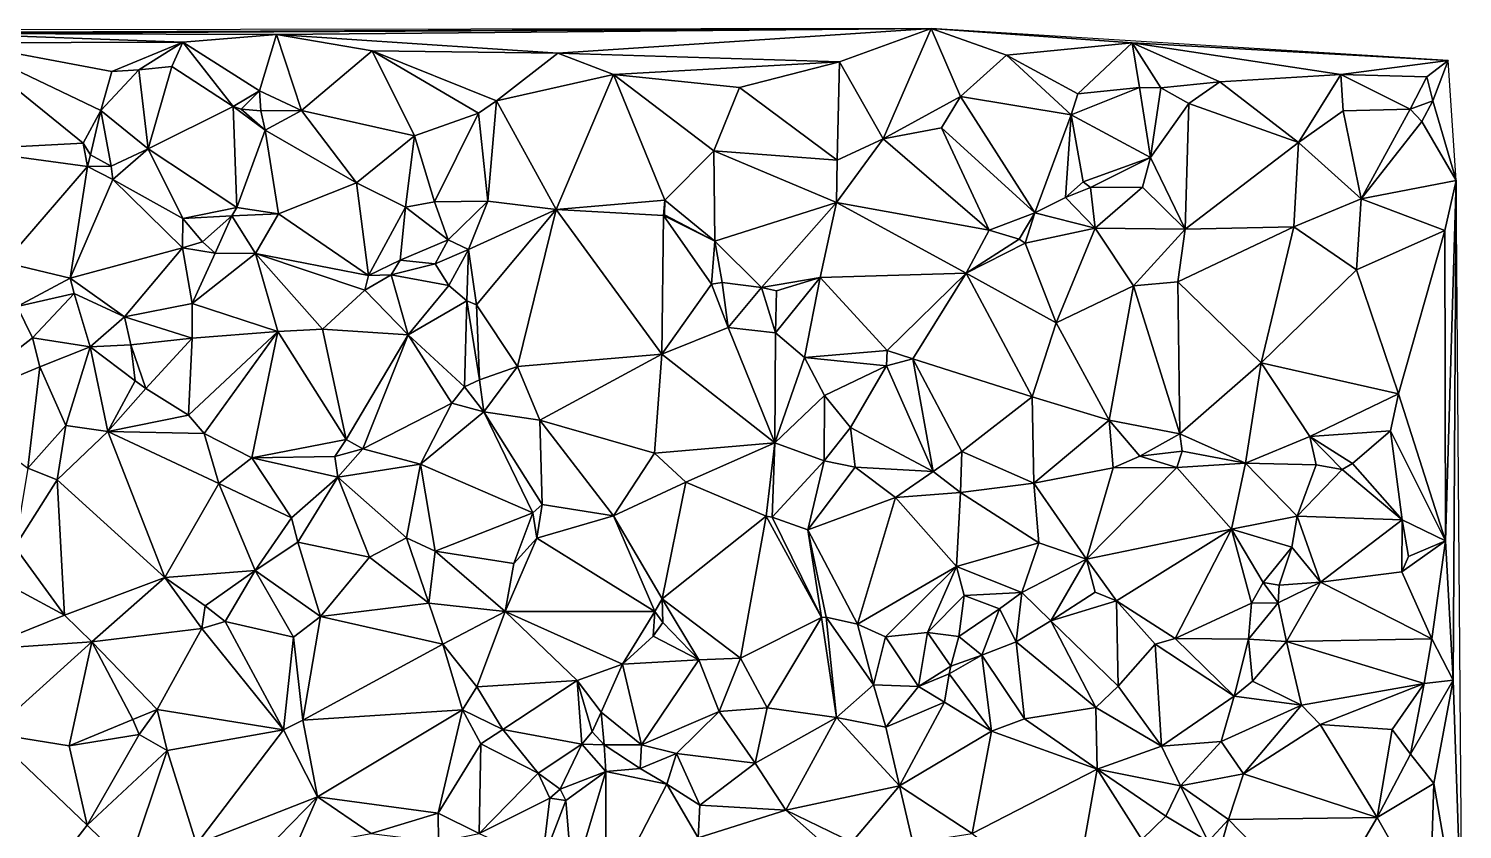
# Model space of a CAD drawing. Header units: metres. Extents: x -15 to 15, y -15 to 15.
# Drawn here: x -0.52 to 14.98, y 6.33 to 15 of the extents above; entities that cross this region are included whole.
import ezdxf

# ---------------------------------------------------------------- set-up
doc = ezdxf.new("R2010")
doc.units = ezdxf.units.M
doc.layers.add('STREET_MESH', color=7, linetype='Continuous')

msp = doc.modelspace()

# ---------------------------------------------------------------- linework, layer by layer
at = {"layer": 'STREET_MESH'}
for points in [[(-13.174, 14.967), (-2.553, 14.95), (9.238, 14.997)], [(-2.553, 14.95), (-1.432, 14.945), (9.238, 14.997)], [(-1.432, 14.945), (2.155, 14.933), (9.238, 14.997)], [(-1.432, 14.945), (1.141, 14.849), (2.155, 14.933)], [(-1.432, 14.945), (-1.275, 14.844), (1.141, 14.849)], [(1.141, 14.849), (1.972, 14.322), (2.155, 14.933)], [(1.972, 14.322), (2.426, 14.112), (2.155, 14.933)], [(2.155, 14.933), (5.198, 14.73), (9.238, 14.997)], [(3.189, 14.756), (5.198, 14.73), (2.155, 14.933)], [(2.426, 14.112), (3.189, 14.756), (2.155, 14.933)], [(5.198, 14.73), (8.245, 14.637), (9.238, 14.997)], [(8.245, 14.637), (8.717, 13.806), (9.238, 14.997)], [(8.717, 13.806), (9.555, 14.261), (9.238, 14.997)], [(11.409, 14.844), (14.827, 14.652), (9.238, 14.997)], [(10.05, 14.71), (11.409, 14.844), (9.238, 14.997)], [(9.555, 14.261), (10.05, 14.71), (9.238, 14.997)], [(-1.275, 14.844), (0.375, 14.533), (1.141, 14.849)], [(0.375, 14.533), (-1.275, 14.844), (0.254, 14.111)], [(-1.275, 14.844), (0.065, 13.756), (0.254, 14.111)], [(0.065, 13.756), (-1.275, 14.844), (-1.24, 13.69)], [(0.375, 14.533), (0.667, 14.552), (1.141, 14.849)], [(0.667, 14.552), (1.024, 14.587), (1.141, 14.849)], [(1.024, 14.587), (1.686, 14.155), (1.141, 14.849)], [(1.686, 14.155), (1.972, 14.322), (1.141, 14.849)], [(3.189, 14.756), (2.426, 14.112), (3.647, 13.835)], [(3.189, 14.756), (4.536, 14.214), (5.198, 14.73)], [(4.342, 14.083), (3.189, 14.756), (3.647, 13.835)], [(4.342, 14.083), (4.536, 14.214), (3.189, 14.756)], [(10.05, 14.71), (10.821, 14.293), (11.409, 14.844)], [(10.821, 14.293), (11.489, 14.36), (11.409, 14.844)], [(11.409, 14.844), (13.669, 14.499), (14.827, 14.652)], [(12.358, 14.422), (13.669, 14.499), (11.409, 14.844)], [(11.719, 14.357), (12.358, 14.422), (11.409, 14.844)], [(11.489, 14.36), (11.719, 14.357), (11.409, 14.844)], [(0.767, 13.695), (1.024, 14.587), (0.667, 14.552)], [(1.686, 14.155), (1.024, 14.587), (0.767, 13.695)], [(4.536, 14.214), (5.801, 14.5), (5.198, 14.73)], [(5.801, 14.5), (8.245, 14.637), (5.198, 14.73)], [(5.801, 14.5), (7.162, 14.359), (8.245, 14.637)], [(8.245, 14.637), (7.162, 14.359), (8.221, 13.573)], [(8.717, 13.806), (8.245, 14.637), (8.221, 13.573)], [(10.752, 14.065), (10.05, 14.71), (9.555, 14.261)], [(10.05, 14.71), (10.752, 14.065), (10.821, 14.293)], [(13.669, 14.499), (14.596, 14.476), (14.827, 14.652)], [(14.596, 14.476), (14.661, 14.215), (14.827, 14.652)], [(14.661, 14.215), (14.915, 13.355), (14.827, 14.652)], [(0.667, 14.552), (0.375, 14.533), (0.254, 14.111)], [(0.767, 13.695), (0.667, 14.552), (0.254, 14.111)], [(5.801, 14.5), (4.536, 14.214), (5.181, 13.038)], [(6.355, 13.14), (5.801, 14.5), (5.181, 13.038)], [(5.801, 14.5), (6.886, 13.674), (7.162, 14.359)], [(6.886, 13.674), (5.801, 14.5), (6.355, 13.14)], [(12.025, 14.186), (12.358, 14.422), (11.719, 14.357)], [(12.358, 14.422), (12.025, 14.186), (13.211, 13.765)], [(12.358, 14.422), (13.211, 13.765), (13.669, 14.499)], [(13.211, 13.765), (13.692, 14.108), (13.669, 14.499)], [(14.418, 14.126), (14.596, 14.476), (13.669, 14.499)], [(13.692, 14.108), (14.418, 14.126), (13.669, 14.499)], [(14.418, 14.126), (14.661, 14.215), (14.596, 14.476)], [(1.686, 14.155), (1.775, 14.125), (1.972, 14.322)], [(1.775, 14.125), (1.986, 14.108), (1.972, 14.322)], [(1.972, 14.322), (1.986, 14.108), (2.426, 14.112)], [(7.162, 14.359), (6.886, 13.674), (8.221, 13.573)], [(11.489, 14.36), (10.752, 14.065), (11.61, 13.603)], [(10.752, 14.065), (11.489, 14.36), (10.821, 14.293)], [(11.719, 14.357), (11.489, 14.36), (11.61, 13.603)], [(12.025, 14.186), (11.719, 14.357), (11.61, 13.603)], [(1.725, 13.061), (1.686, 14.155), (0.767, 13.695)], [(1.686, 14.155), (1.725, 13.061), (2.034, 13.897)], [(1.775, 14.125), (1.686, 14.155), (2.034, 13.897)], [(1.986, 14.108), (1.775, 14.125), (2.034, 13.897)], [(1.986, 14.108), (2.034, 13.897), (2.426, 14.112)], [(2.034, 13.897), (3.021, 13.328), (2.426, 14.112)], [(2.426, 14.112), (3.021, 13.328), (3.647, 13.835)], [(4.536, 14.214), (4.342, 14.083), (4.441, 13.129)], [(5.181, 13.038), (4.536, 14.214), (4.441, 13.129)], [(9.555, 14.261), (8.717, 13.806), (9.347, 13.924)], [(9.555, 14.261), (9.347, 13.924), (10.358, 13.003)], [(10.752, 14.065), (9.555, 14.261), (10.358, 13.003)], [(11.984, 12.825), (12.025, 14.186), (11.61, 13.603)], [(12.025, 14.186), (11.984, 12.825), (13.211, 13.765)], [(14.418, 14.126), (13.692, 14.108), (13.888, 13.155)], [(14.544, 13.991), (14.418, 14.126), (13.888, 13.155)], [(14.544, 13.991), (14.661, 14.215), (14.418, 14.126)], [(14.661, 14.215), (14.544, 13.991), (14.915, 13.355)], [(0.065, 13.756), (0.143, 13.631), (0.254, 14.111)], [(0.143, 13.631), (0.367, 13.508), (0.254, 14.111)], [(0.367, 13.508), (0.767, 13.695), (0.254, 14.111)], [(3.865, 13.123), (4.342, 14.083), (3.647, 13.835)], [(4.342, 14.083), (3.865, 13.123), (4.441, 13.129)], [(10.691, 13.168), (10.752, 14.065), (10.358, 13.003)], [(10.881, 13.339), (10.752, 14.065), (10.691, 13.168)], [(10.752, 14.065), (10.881, 13.339), (11.61, 13.603)], [(13.692, 14.108), (13.211, 13.765), (13.888, 13.155)], [(14.915, 13.355), (14.544, 13.991), (13.888, 13.155)], [(2.034, 13.897), (1.725, 13.061), (2.178, 12.993)], [(3.021, 13.328), (2.034, 13.897), (2.178, 12.993)], [(3.021, 13.328), (3.55, 13.063), (3.647, 13.835)], [(3.55, 13.063), (3.865, 13.123), (3.647, 13.835)], [(9.865, 12.814), (8.717, 13.806), (8.214, 13.114)], [(8.214, 13.114), (8.717, 13.806), (8.221, 13.573)], [(8.717, 13.806), (9.865, 12.814), (9.347, 13.924)], [(9.347, 13.924), (9.865, 12.814), (10.358, 13.003)], [(0.113, 13.505), (0.065, 13.756), (-1.24, 13.69)], [(-0.781, 12.465), (0.113, 13.505), (-1.24, 13.69)], [(0.065, 13.756), (0.113, 13.505), (0.143, 13.631)], [(0.367, 13.508), (0.384, 13.364), (0.767, 13.695)], [(0.767, 13.695), (0.384, 13.364), (1.144, 12.942)], [(1.725, 13.061), (0.767, 13.695), (1.144, 12.942)], [(6.886, 13.674), (6.355, 13.14), (6.896, 12.696)], [(6.886, 13.674), (8.214, 13.114), (8.221, 13.573)], [(6.886, 13.674), (6.896, 12.696), (8.214, 13.114)], [(11.984, 12.825), (13.158, 12.851), (13.211, 13.765)], [(13.211, 13.765), (13.158, 12.851), (13.888, 13.155)], [(-0.076, 12.295), (0.113, 13.505), (-0.781, 12.465)], [(0.384, 13.364), (0.113, 13.505), (-0.076, 12.295)], [(0.113, 13.505), (0.367, 13.508), (0.143, 13.631)], [(0.367, 13.508), (0.113, 13.505), (0.384, 13.364)], [(10.881, 13.339), (10.958, 13.279), (11.61, 13.603)], [(10.958, 13.279), (11.523, 13.282), (11.61, 13.603)], [(11.523, 13.282), (11.984, 12.825), (11.61, 13.603)], [(1.14, 12.624), (0.384, 13.364), (-0.076, 12.295)], [(0.384, 13.364), (1.14, 12.624), (1.144, 12.942)], [(10.958, 13.279), (10.881, 13.339), (10.691, 13.168)], [(14.791, 12.813), (14.915, 13.355), (13.888, 13.155)], [(14.791, 12.813), (14.798, 9.455), (14.915, 13.355)], [(14.798, 9.455), (14.884, 7.946), (14.915, 13.355)], [(14.884, 7.946), (14.981, 5.064), (14.915, 13.355)], [(3.149, 12.326), (3.021, 13.328), (2.178, 12.993)], [(3.55, 13.063), (3.021, 13.328), (3.149, 12.326)], [(11.01, 12.838), (10.958, 13.279), (10.691, 13.168)], [(10.958, 13.279), (11.01, 12.838), (11.523, 13.282)], [(11.01, 12.838), (11.984, 12.825), (11.523, 13.282)], [(1.673, 12.972), (1.725, 13.061), (1.144, 12.942)], [(1.725, 13.061), (1.673, 12.972), (2.178, 12.993)], [(3.55, 13.063), (3.149, 12.326), (3.492, 12.492)], [(3.55, 13.063), (3.492, 12.492), (4.011, 12.71)], [(3.865, 13.123), (3.55, 13.063), (4.011, 12.71)], [(3.865, 13.123), (4.011, 12.71), (4.441, 13.129)], [(4.011, 12.71), (4.234, 12.607), (4.441, 13.129)], [(4.234, 12.607), (5.181, 13.038), (4.441, 13.129)], [(4.234, 12.607), (4.32, 12.006), (5.181, 13.038)], [(4.32, 12.006), (4.764, 11.342), (5.181, 13.038)], [(4.764, 11.342), (6.323, 11.475), (5.181, 13.038)], [(6.355, 13.14), (5.181, 13.038), (6.341, 12.974)], [(5.181, 13.038), (6.323, 11.475), (6.341, 12.974)], [(6.353, 12.98), (6.355, 13.14), (6.341, 12.974)], [(6.355, 13.14), (6.353, 12.98), (6.896, 12.696)], [(6.896, 12.696), (7.403, 12.194), (8.214, 13.114)], [(7.403, 12.194), (8.035, 12.304), (8.214, 13.114)], [(8.214, 13.114), (8.035, 12.304), (9.616, 12.352)], [(9.865, 12.814), (8.214, 13.114), (9.616, 12.352)], [(11.01, 12.838), (10.691, 13.168), (10.358, 13.003)], [(13.158, 12.851), (13.837, 12.387), (13.888, 13.155)], [(13.837, 12.387), (14.791, 12.813), (13.888, 13.155)], [(1.14, 12.624), (1.356, 12.689), (1.144, 12.942)], [(1.356, 12.689), (1.673, 12.972), (1.144, 12.942)], [(1.673, 12.972), (1.356, 12.689), (1.494, 12.567)], [(1.93, 12.562), (1.673, 12.972), (1.494, 12.567)], [(1.673, 12.972), (1.93, 12.562), (2.178, 12.993)], [(1.93, 12.562), (3.149, 12.326), (2.178, 12.993)], [(6.323, 11.475), (6.861, 12.231), (6.341, 12.974)], [(6.896, 12.696), (6.353, 12.98), (6.341, 12.974)], [(6.861, 12.231), (6.896, 12.696), (6.341, 12.974)], [(9.865, 12.814), (10.188, 12.718), (10.358, 13.003)], [(10.188, 12.718), (10.252, 12.676), (10.358, 13.003)], [(10.252, 12.676), (11.01, 12.838), (10.358, 13.003)], [(10.188, 12.718), (9.865, 12.814), (9.616, 12.352)], [(10.252, 12.676), (10.188, 12.718), (9.616, 12.352)], [(10.252, 12.676), (10.589, 11.814), (11.01, 12.838)], [(11.01, 12.838), (10.589, 11.814), (11.424, 12.212)], [(11.984, 12.825), (11.01, 12.838), (11.424, 12.212)], [(11.905, 12.256), (11.984, 12.825), (11.424, 12.212)], [(13.158, 12.851), (11.905, 12.256), (12.807, 11.38)], [(11.984, 12.825), (11.905, 12.256), (13.158, 12.851)], [(13.837, 12.387), (13.158, 12.851), (12.807, 11.38)], [(13.837, 12.387), (14.292, 11.045), (14.791, 12.813)], [(14.292, 11.045), (14.798, 9.455), (14.791, 12.813)], [(1.14, 12.624), (-0.076, 12.295), (0.513, 11.878)], [(1.244, 12.021), (1.14, 12.624), (0.513, 11.878)], [(1.356, 12.689), (1.14, 12.624), (1.494, 12.567)], [(1.14, 12.624), (1.244, 12.021), (1.494, 12.567)], [(1.244, 12.021), (1.93, 12.562), (1.494, 12.567)], [(1.93, 12.562), (1.244, 12.021), (2.171, 11.72)], [(2.653, 11.743), (1.93, 12.562), (2.171, 11.72)], [(1.93, 12.562), (2.653, 11.743), (3.111, 12.166)], [(3.149, 12.326), (1.93, 12.562), (3.111, 12.166)], [(4.011, 12.71), (3.492, 12.492), (3.871, 12.45)], [(4.234, 12.607), (4.011, 12.71), (3.871, 12.45)], [(4.021, 12.217), (4.234, 12.607), (3.871, 12.45)], [(4.021, 12.217), (4.213, 12.052), (4.234, 12.607)], [(4.213, 12.052), (4.32, 12.006), (4.234, 12.607)], [(6.861, 12.231), (6.975, 12.251), (6.896, 12.696)], [(6.975, 12.251), (7.403, 12.194), (6.896, 12.696)], [(10.589, 11.814), (10.252, 12.676), (9.616, 12.352)], [(-0.076, 12.295), (-0.781, 12.465), (-0.649, 11.988)], [(3.149, 12.326), (3.397, 12.331), (3.492, 12.492)], [(3.492, 12.492), (3.397, 12.331), (3.871, 12.45)], [(3.397, 12.331), (4.021, 12.217), (3.871, 12.45)], [(-0.032, 12.129), (-0.076, 12.295), (-0.649, 11.988)], [(-0.076, 12.295), (-0.032, 12.129), (0.513, 11.878)], [(3.397, 12.331), (3.111, 12.166), (3.578, 11.684)], [(3.397, 12.331), (3.149, 12.326), (3.111, 12.166)], [(4.021, 12.217), (3.397, 12.331), (3.578, 11.684)], [(6.975, 12.251), (6.861, 12.231), (7.041, 11.764)], [(7.403, 12.194), (6.975, 12.251), (7.041, 11.764)], [(8.035, 12.304), (7.403, 12.194), (7.564, 12.159)], [(8.035, 12.304), (7.564, 12.159), (7.553, 11.705)], [(7.866, 11.438), (8.035, 12.304), (7.553, 11.705)], [(8.035, 12.304), (7.866, 11.438), (8.76, 11.514)], [(9.616, 12.352), (8.035, 12.304), (8.76, 11.514)], [(9.037, 11.424), (9.616, 12.352), (8.76, 11.514)], [(9.616, 12.352), (9.037, 11.424), (10.33, 11.013)], [(10.589, 11.814), (9.616, 12.352), (10.33, 11.013)], [(11.926, 10.612), (11.905, 12.256), (11.424, 12.212)], [(11.905, 12.256), (11.926, 10.612), (12.807, 11.38)], [(14.292, 11.045), (13.837, 12.387), (12.807, 11.38)], [(-0.485, 11.651), (-0.032, 12.129), (-0.649, 11.988)], [(-0.032, 12.129), (-0.485, 11.651), (0.141, 11.554)], [(-0.032, 12.129), (0.141, 11.554), (0.513, 11.878)], [(3.111, 12.166), (2.653, 11.743), (3.578, 11.684)], [(4.213, 12.052), (4.021, 12.217), (3.578, 11.684)], [(6.861, 12.231), (6.323, 11.475), (7.041, 11.764)], [(7.403, 12.194), (7.041, 11.764), (7.553, 11.705)], [(7.564, 12.159), (7.403, 12.194), (7.553, 11.705)], [(11.424, 12.212), (10.589, 11.814), (11.163, 10.76)], [(11.926, 10.612), (11.424, 12.212), (11.163, 10.76)], [(-1.435, 10.909), (-0.485, 11.651), (-0.649, 11.988)], [(1.244, 11.646), (1.244, 12.021), (0.513, 11.878)], [(1.244, 12.021), (1.244, 11.646), (2.171, 11.72)], [(4.189, 11.12), (4.213, 12.052), (3.578, 11.684)], [(4.35, 11.196), (4.213, 12.052), (4.189, 11.12)], [(4.213, 12.052), (4.35, 11.196), (4.32, 12.006)], [(4.32, 12.006), (4.35, 11.196), (4.764, 11.342)], [(0.141, 11.554), (0.579, 11.574), (0.513, 11.878)], [(0.579, 11.574), (1.244, 11.646), (0.513, 11.878)], [(10.589, 11.814), (10.33, 11.013), (11.163, 10.76)], [(-0.405, 11.337), (-0.485, 11.651), (-1.435, 10.909)], [(-0.485, 11.651), (-0.405, 11.337), (0.141, 11.554)], [(0.579, 11.574), (0.744, 11.102), (1.244, 11.646)], [(0.744, 11.102), (1.204, 10.813), (1.244, 11.646)], [(1.244, 11.646), (1.204, 10.813), (2.171, 11.72)], [(1.204, 10.813), (1.375, 10.616), (2.171, 11.72)], [(1.375, 10.616), (1.888, 10.352), (2.171, 11.72)], [(1.888, 10.352), (2.909, 10.551), (2.171, 11.72)], [(2.909, 10.551), (2.653, 11.743), (2.171, 11.72)], [(2.653, 11.743), (2.909, 10.551), (3.578, 11.684)], [(2.909, 10.551), (3.088, 10.449), (3.578, 11.684)], [(3.088, 10.449), (4.052, 10.944), (3.578, 11.684)], [(4.052, 10.944), (4.189, 11.12), (3.578, 11.684)], [(7.041, 11.764), (6.323, 11.475), (7.546, 10.514)], [(7.041, 11.764), (7.546, 10.514), (7.553, 11.705)], [(7.546, 10.514), (7.866, 11.438), (7.553, 11.705)], [(-0.405, 11.337), (-0.123, 10.702), (0.141, 11.554)], [(0.141, 11.554), (-0.123, 10.702), (0.33, 10.637)], [(0.627, 11.184), (0.579, 11.574), (0.141, 11.554)], [(0.627, 11.184), (0.141, 11.554), (0.33, 10.637)], [(0.579, 11.574), (0.627, 11.184), (0.744, 11.102)], [(6.323, 11.475), (4.764, 11.342), (5.003, 10.761)], [(6.323, 11.475), (5.003, 10.761), (6.244, 10.404)], [(7.546, 10.514), (6.323, 11.475), (6.244, 10.404)], [(7.866, 11.438), (8.752, 11.349), (8.76, 11.514)], [(8.752, 11.349), (9.037, 11.424), (8.76, 11.514)], [(-0.405, 11.337), (-1.435, 10.909), (-0.534, 10.239)], [(-0.123, 10.702), (-0.405, 11.337), (-0.534, 10.239)], [(4.764, 11.342), (4.35, 11.196), (4.397, 10.85)], [(5.003, 10.761), (4.764, 11.342), (4.397, 10.85)], [(8.084, 11.027), (7.866, 11.438), (7.546, 10.514)], [(8.084, 11.027), (8.752, 11.349), (7.866, 11.438)], [(8.752, 11.349), (8.084, 11.027), (8.363, 10.681)], [(9.258, 10.204), (8.752, 11.349), (8.363, 10.681)], [(8.752, 11.349), (9.258, 10.204), (9.037, 11.424)], [(9.037, 11.424), (9.568, 10.419), (10.33, 11.013)], [(9.037, 11.424), (9.258, 10.204), (9.568, 10.419)], [(11.926, 10.612), (12.638, 10.294), (12.807, 11.38)], [(12.638, 10.294), (13.333, 10.581), (12.807, 11.38)], [(13.333, 10.581), (14.292, 11.045), (12.807, 11.38)], [(0.744, 11.102), (0.627, 11.184), (0.33, 10.637)], [(4.35, 11.196), (4.189, 11.12), (4.397, 10.85)], [(1.204, 10.813), (0.744, 11.102), (0.33, 10.637)], [(4.189, 11.12), (4.052, 10.944), (4.397, 10.85)], [(8.078, 10.318), (8.084, 11.027), (7.546, 10.514)], [(8.084, 11.027), (8.078, 10.318), (8.363, 10.681)], [(9.568, 10.419), (10.347, 10.076), (10.33, 11.013)], [(10.33, 11.013), (10.347, 10.076), (11.163, 10.76)], [(14.292, 11.045), (13.333, 10.581), (14.204, 10.643)], [(14.798, 9.455), (14.292, 11.045), (14.204, 10.643)], [(3.712, 10.284), (4.052, 10.944), (3.088, 10.449)], [(4.052, 10.944), (3.712, 10.284), (4.397, 10.85)], [(-0.217, 10.112), (-0.123, 10.702), (-0.534, 10.239)], [(-0.123, 10.702), (-0.217, 10.112), (0.33, 10.637)], [(1.375, 10.616), (1.204, 10.813), (0.33, 10.637)], [(3.712, 10.284), (4.928, 9.757), (4.397, 10.85)], [(5.028, 9.847), (5.003, 10.761), (4.397, 10.85)], [(4.928, 9.757), (5.028, 9.847), (4.397, 10.85)], [(5.003, 10.761), (5.802, 9.725), (6.244, 10.404)], [(5.028, 9.847), (5.802, 9.725), (5.003, 10.761)], [(10.347, 10.076), (11.206, 10.242), (11.163, 10.76)], [(11.492, 10.37), (11.926, 10.612), (11.163, 10.76)], [(11.206, 10.242), (11.492, 10.37), (11.163, 10.76)], [(-0.217, 10.112), (0.947, 9.055), (0.33, 10.637)], [(0.947, 9.055), (1.533, 10.075), (0.33, 10.637)], [(1.533, 10.075), (1.375, 10.616), (0.33, 10.637)], [(1.375, 10.616), (1.533, 10.075), (1.888, 10.352)], [(1.888, 10.352), (2.786, 10.368), (2.909, 10.551)], [(2.909, 10.551), (2.786, 10.368), (3.088, 10.449)], [(8.078, 10.318), (8.415, 10.252), (8.363, 10.681)], [(8.415, 10.252), (9.258, 10.204), (8.363, 10.681)], [(11.951, 10.424), (11.926, 10.612), (11.492, 10.37)], [(11.926, 10.612), (11.951, 10.424), (12.638, 10.294)], [(12.638, 10.294), (13.401, 10.277), (13.333, 10.581)], [(13.333, 10.581), (13.792, 10.289), (14.204, 10.643)], [(13.401, 10.277), (13.681, 10.227), (13.333, 10.581)], [(13.681, 10.227), (13.792, 10.289), (13.333, 10.581)], [(13.792, 10.289), (14.332, 9.68), (14.204, 10.643)], [(14.332, 9.68), (14.798, 9.455), (14.204, 10.643)], [(2.786, 10.368), (2.819, 10.144), (3.088, 10.449)], [(2.819, 10.144), (3.712, 10.284), (3.088, 10.449)], [(5.802, 9.725), (6.584, 10.09), (6.244, 10.404)], [(6.584, 10.09), (7.546, 10.514), (6.244, 10.404)], [(6.584, 10.09), (7.452, 9.719), (7.546, 10.514)], [(7.452, 9.719), (7.516, 9.71), (7.546, 10.514)], [(7.516, 9.71), (8.078, 10.318), (7.546, 10.514)], [(9.258, 10.204), (9.554, 9.975), (9.568, 10.419)], [(9.554, 9.975), (10.347, 10.076), (9.568, 10.419)], [(11.951, 10.424), (11.492, 10.37), (11.894, 10.246)], [(12.638, 10.294), (11.951, 10.424), (11.894, 10.246)], [(-0.217, 10.112), (-0.534, 10.239), (-0.673, 9.39)], [(1.533, 10.075), (2.318, 9.704), (1.888, 10.352)], [(2.819, 10.144), (2.786, 10.368), (1.888, 10.352)], [(2.318, 9.704), (2.819, 10.144), (1.888, 10.352)], [(2.819, 10.144), (3.563, 9.485), (3.712, 10.284)], [(3.712, 10.284), (3.563, 9.485), (3.87, 9.34)], [(4.928, 9.757), (3.712, 10.284), (3.87, 9.34)], [(7.516, 9.71), (7.902, 9.572), (8.078, 10.318)], [(7.902, 9.572), (8.415, 10.252), (8.078, 10.318)], [(8.415, 10.252), (7.902, 9.572), (8.852, 9.921)], [(9.258, 10.204), (8.415, 10.252), (8.852, 9.921)], [(10.915, 9.256), (11.206, 10.242), (10.347, 10.076)], [(11.206, 10.242), (10.915, 9.256), (11.894, 10.246)], [(10.915, 9.256), (12.484, 9.579), (11.894, 10.246)], [(11.492, 10.37), (11.206, 10.242), (11.894, 10.246)], [(12.484, 9.579), (12.638, 10.294), (11.894, 10.246)], [(12.638, 10.294), (12.484, 9.579), (13.196, 9.72)], [(13.401, 10.277), (12.638, 10.294), (13.196, 9.72)], [(13.681, 10.227), (13.401, 10.277), (13.196, 9.72)], [(14.332, 9.68), (13.792, 10.289), (13.681, 10.227)], [(-0.136, 8.649), (-0.217, 10.112), (-0.673, 9.39)], [(0.947, 9.055), (-0.217, 10.112), (-0.136, 8.649)], [(2.819, 10.144), (2.318, 9.704), (2.386, 9.439)], [(2.819, 10.144), (2.386, 9.439), (3.16, 9.278)], [(3.563, 9.485), (2.819, 10.144), (3.16, 9.278)], [(6.584, 10.09), (5.802, 9.725), (6.326, 8.825)], [(6.584, 10.09), (6.326, 8.825), (7.452, 9.719)], [(9.554, 9.975), (9.258, 10.204), (8.852, 9.921)], [(14.332, 9.68), (13.681, 10.227), (13.196, 9.72)], [(1.924, 9.134), (1.533, 10.075), (0.947, 9.055)], [(2.318, 9.704), (1.533, 10.075), (1.924, 9.134)], [(9.509, 9.175), (9.554, 9.975), (8.852, 9.921)], [(9.554, 9.975), (9.509, 9.175), (10.402, 9.431)], [(10.347, 10.076), (9.554, 9.975), (10.402, 9.431)], [(10.915, 9.256), (10.347, 10.076), (10.402, 9.431)], [(5.028, 9.847), (4.928, 9.757), (4.973, 9.484)], [(5.802, 9.725), (5.028, 9.847), (4.973, 9.484)], [(7.902, 9.572), (8.441, 8.552), (8.852, 9.921)], [(8.441, 8.552), (9.509, 9.175), (8.852, 9.921)], [(2.318, 9.704), (1.924, 9.134), (2.386, 9.439)], [(4.723, 9.209), (4.928, 9.757), (3.87, 9.34)], [(4.928, 9.757), (4.723, 9.209), (4.973, 9.484)], [(6.247, 8.688), (5.802, 9.725), (4.973, 9.484)], [(5.802, 9.725), (6.247, 8.688), (6.326, 8.825)], [(6.326, 8.825), (7.175, 8.185), (7.452, 9.719)], [(7.175, 8.185), (8.051, 8.625), (7.452, 9.719)], [(8.051, 8.625), (7.516, 9.71), (7.452, 9.719)], [(7.902, 9.572), (7.516, 9.71), (8.051, 8.625)], [(12.484, 9.579), (13.138, 9.384), (13.196, 9.72)], [(13.138, 9.384), (13.448, 9.008), (13.196, 9.72)], [(13.448, 9.008), (14.332, 9.68), (13.196, 9.72)], [(14.326, 9.117), (14.332, 9.68), (13.448, 9.008)], [(14.326, 9.117), (14.4, 9.284), (14.332, 9.68)], [(14.332, 9.68), (14.4, 9.284), (14.798, 9.455)], [(3.563, 9.485), (3.16, 9.278), (3.804, 8.779)], [(3.87, 9.34), (3.563, 9.485), (3.804, 8.779)], [(4.63, 8.688), (6.247, 8.688), (4.973, 9.484)], [(4.723, 9.209), (4.63, 8.688), (4.973, 9.484)], [(8.099, 8.626), (7.902, 9.572), (8.051, 8.625)], [(7.902, 9.572), (8.099, 8.626), (8.441, 8.552)], [(12.484, 9.579), (10.915, 9.256), (11.241, 8.804)], [(11.874, 8.397), (12.484, 9.579), (11.241, 8.804)], [(12.702, 8.778), (12.484, 9.579), (11.874, 8.397)], [(12.484, 9.579), (12.827, 9.004), (13.138, 9.384)], [(12.484, 9.579), (12.702, 8.778), (12.827, 9.004)], [(-0.136, 8.649), (-0.673, 9.39), (-0.631, 8.916)], [(1.924, 9.134), (2.632, 8.634), (2.386, 9.439)], [(2.386, 9.439), (2.632, 8.634), (3.16, 9.278)], [(4.63, 8.688), (3.87, 9.34), (3.804, 8.779)], [(4.63, 8.688), (4.723, 9.209), (3.87, 9.34)], [(9.509, 9.175), (10.217, 8.894), (10.402, 9.431)], [(10.217, 8.894), (10.915, 9.256), (10.402, 9.431)], [(13.138, 9.384), (12.827, 9.004), (13.001, 8.974)], [(13.138, 9.384), (13.001, 8.974), (13.448, 9.008)], [(14.326, 9.117), (14.652, 8.394), (14.798, 9.455)], [(14.4, 9.284), (14.326, 9.117), (14.798, 9.455)], [(14.798, 9.455), (14.652, 8.394), (14.884, 7.946)], [(3.16, 9.278), (2.632, 8.634), (3.804, 8.779)], [(8.441, 8.552), (8.743, 8.415), (9.509, 9.175)], [(9.509, 9.175), (8.743, 8.415), (9.195, 8.462)], [(9.509, 9.175), (9.195, 8.462), (9.593, 8.861)], [(10.217, 8.894), (9.509, 9.175), (9.593, 8.861)], [(10.915, 9.256), (10.217, 8.894), (10.531, 8.588)], [(11.011, 8.897), (10.915, 9.256), (10.531, 8.588)], [(10.915, 9.256), (11.011, 8.897), (11.241, 8.804)], [(0.947, 9.055), (-0.136, 8.649), (0.158, 8.36)], [(1.349, 8.505), (0.947, 9.055), (0.158, 8.36)], [(1.383, 8.75), (1.924, 9.134), (0.947, 9.055)], [(1.349, 8.505), (1.383, 8.75), (0.947, 9.055)], [(1.383, 8.75), (1.6, 8.579), (1.924, 9.134)], [(1.924, 9.134), (1.6, 8.579), (2.338, 8.412)], [(2.632, 8.634), (1.924, 9.134), (2.338, 8.412)], [(12.827, 9.004), (12.702, 8.778), (12.988, 8.784)], [(12.827, 9.004), (12.988, 8.784), (13.001, 8.974)], [(13.448, 9.008), (12.988, 8.784), (13.079, 8.363)], [(13.001, 8.974), (12.988, 8.784), (13.448, 9.008)], [(14.652, 8.394), (13.448, 9.008), (13.079, 8.363)], [(14.652, 8.394), (14.326, 9.117), (13.448, 9.008)], [(-1.062, 8.279), (-0.136, 8.649), (-0.631, 8.916)], [(9.195, 8.462), (9.534, 8.419), (9.593, 8.861)], [(9.534, 8.419), (9.974, 8.716), (9.593, 8.861)], [(9.974, 8.716), (10.217, 8.894), (9.593, 8.861)], [(9.974, 8.716), (10.155, 8.362), (10.217, 8.894)], [(10.217, 8.894), (10.155, 8.362), (10.531, 8.588)], [(11.241, 8.804), (11.011, 8.897), (10.531, 8.588)], [(1.6, 8.579), (1.383, 8.75), (1.349, 8.505)], [(2.632, 8.634), (3.956, 8.336), (3.804, 8.779)], [(3.956, 8.336), (4.63, 8.688), (3.804, 8.779)], [(3.956, 8.336), (4.324, 7.872), (4.63, 8.688)], [(4.324, 7.872), (5.409, 7.941), (4.63, 8.688)], [(6.247, 8.688), (4.63, 8.688), (5.897, 8.12)], [(4.63, 8.688), (5.409, 7.941), (5.897, 8.12)], [(6.231, 8.42), (6.247, 8.688), (5.897, 8.12)], [(6.231, 8.42), (6.333, 8.571), (6.247, 8.688)], [(6.247, 8.688), (6.333, 8.571), (6.326, 8.825)], [(6.725, 8.164), (7.175, 8.185), (6.326, 8.825)], [(6.333, 8.571), (6.725, 8.164), (6.326, 8.825)], [(9.974, 8.716), (9.534, 8.419), (9.784, 8.217)], [(10.155, 8.362), (9.974, 8.716), (9.784, 8.217)], [(11.259, 7.882), (11.241, 8.804), (10.531, 8.588)], [(11.874, 8.397), (11.241, 8.804), (11.661, 8.334)], [(11.241, 8.804), (11.259, 7.882), (11.661, 8.334)], [(12.702, 8.778), (11.874, 8.397), (12.667, 8.389)], [(12.988, 8.784), (12.667, 8.389), (13.079, 8.363)], [(12.988, 8.784), (12.702, 8.778), (12.667, 8.389)], [(-0.136, 8.649), (-1.062, 8.279), (0.158, 8.36)], [(1.6, 8.579), (1.349, 8.505), (2.233, 7.409)], [(2.338, 8.412), (1.6, 8.579), (2.233, 7.409)], [(2.44, 7.514), (2.632, 8.634), (2.338, 8.412)], [(2.632, 8.634), (2.44, 7.514), (3.956, 8.336)], [(6.333, 8.571), (6.231, 8.42), (6.725, 8.164)], [(7.175, 8.185), (7.461, 7.645), (8.051, 8.625)], [(7.461, 7.645), (8.212, 7.543), (8.051, 8.625)], [(8.212, 7.543), (8.099, 8.626), (8.051, 8.625)], [(8.441, 8.552), (8.099, 8.626), (8.612, 7.896)], [(8.099, 8.626), (8.212, 7.543), (8.612, 7.896)], [(8.743, 8.415), (8.441, 8.552), (8.612, 7.896)], [(10.155, 8.362), (11.017, 7.651), (10.531, 8.588)], [(11.017, 7.651), (11.259, 7.882), (10.531, 8.588)], [(0.864, 7.628), (1.349, 8.505), (0.158, 8.36)], [(1.349, 8.505), (0.864, 7.628), (2.233, 7.409)], [(2.44, 7.514), (2.338, 8.412), (2.233, 7.409)], [(6.725, 8.164), (6.231, 8.42), (5.897, 8.12)], [(8.743, 8.415), (8.612, 7.896), (9.1, 7.877)], [(8.743, 8.415), (9.1, 7.877), (9.195, 8.462)], [(9.1, 7.877), (9.449, 8.097), (9.195, 8.462)], [(9.449, 8.097), (9.534, 8.419), (9.195, 8.462)], [(9.534, 8.419), (9.449, 8.097), (9.784, 8.217)], [(12.515, 7.772), (11.874, 8.397), (11.661, 8.334)], [(11.874, 8.397), (12.515, 7.772), (12.667, 8.389)], [(12.515, 7.772), (12.712, 7.934), (12.667, 8.389)], [(12.667, 8.389), (12.712, 7.934), (13.079, 8.363)], [(14.569, 7.911), (14.652, 8.394), (13.079, 8.363)], [(14.652, 8.394), (14.569, 7.911), (14.884, 7.946)], [(-1.062, 8.279), (-0.936, 7.373), (0.158, 8.36)], [(-0.936, 7.373), (-0.088, 7.236), (0.158, 8.36)], [(-0.088, 7.236), (0.603, 7.52), (0.158, 8.36)], [(0.603, 7.52), (0.864, 7.628), (0.158, 8.36)], [(2.44, 7.514), (4.169, 7.625), (3.956, 8.336)], [(4.169, 7.625), (4.324, 7.872), (3.956, 8.336)], [(10.246, 7.526), (10.155, 8.362), (9.784, 8.217)], [(10.155, 8.362), (10.246, 7.526), (11.017, 7.651)], [(11.661, 8.334), (11.259, 7.882), (11.728, 7.232)], [(12.515, 7.772), (11.661, 8.334), (11.728, 7.232)], [(12.712, 7.934), (13.242, 7.676), (13.079, 8.363)], [(13.242, 7.676), (14.569, 7.911), (13.079, 8.363)], [(5.409, 7.941), (5.667, 7.601), (5.897, 8.12)], [(5.667, 7.601), (6.102, 7.246), (5.897, 8.12)], [(6.102, 7.246), (6.725, 8.164), (5.897, 8.12)], [(6.102, 7.246), (6.942, 7.606), (6.725, 8.164)], [(6.725, 8.164), (6.942, 7.606), (7.175, 8.185)], [(6.942, 7.606), (7.461, 7.645), (7.175, 8.185)], [(9.43, 8.014), (9.449, 8.097), (9.1, 7.877)], [(9.449, 8.097), (9.43, 8.014), (9.784, 8.217)], [(9.43, 8.014), (9.89, 7.395), (9.784, 8.217)], [(9.89, 7.395), (10.246, 7.526), (9.784, 8.217)], [(4.324, 7.872), (4.603, 7.411), (5.409, 7.941)], [(4.603, 7.411), (5.459, 7.252), (5.409, 7.941)], [(5.57, 7.386), (5.667, 7.601), (5.409, 7.941)], [(5.459, 7.252), (5.57, 7.386), (5.409, 7.941)], [(9.43, 8.014), (9.1, 7.877), (9.379, 7.707)], [(9.89, 7.395), (9.43, 8.014), (9.379, 7.707)], [(12.515, 7.772), (13.242, 7.676), (12.712, 7.934)], [(14.569, 7.911), (13.242, 7.676), (13.444, 7.465)], [(14.569, 7.911), (13.444, 7.465), (14.222, 7.412)], [(14.421, 7.143), (14.569, 7.911), (14.222, 7.412)], [(14.421, 7.143), (14.672, 6.828), (14.884, 7.946)], [(14.569, 7.911), (14.421, 7.143), (14.884, 7.946)], [(14.884, 7.946), (14.672, 6.828), (14.981, 5.064)], [(4.169, 7.625), (4.603, 7.411), (4.324, 7.872)], [(8.612, 7.896), (8.212, 7.543), (8.747, 7.436)], [(9.1, 7.877), (8.612, 7.896), (8.747, 7.436)], [(9.1, 7.877), (8.747, 7.436), (9.379, 7.707)], [(11.259, 7.882), (11.017, 7.651), (11.728, 7.232)], [(12.372, 7.282), (12.515, 7.772), (11.728, 7.232)], [(13.242, 7.676), (12.515, 7.772), (12.372, 7.282)], [(0.603, 7.52), (0.669, 7.358), (0.864, 7.628)], [(0.669, 7.358), (0.972, 7.185), (0.864, 7.628)], [(0.864, 7.628), (0.972, 7.185), (2.233, 7.409)], [(2.6, 6.682), (4.169, 7.625), (2.44, 7.514)], [(2.6, 6.682), (3.904, 6.505), (4.169, 7.625)], [(4.169, 7.625), (3.904, 6.505), (4.364, 7.257)], [(4.603, 7.411), (4.169, 7.625), (4.364, 7.257)], [(5.57, 7.386), (5.701, 7.247), (5.667, 7.601)], [(5.701, 7.247), (6.102, 7.246), (5.667, 7.601)], [(6.482, 7.153), (6.942, 7.606), (6.102, 7.246)], [(6.942, 7.606), (6.482, 7.153), (7.332, 7.047)], [(7.461, 7.645), (6.942, 7.606), (7.332, 7.047)], [(7.461, 7.645), (7.332, 7.047), (8.212, 7.543)], [(8.747, 7.436), (8.894, 6.801), (9.379, 7.707)], [(8.894, 6.801), (9.89, 7.395), (9.379, 7.707)], [(11.017, 7.651), (10.246, 7.526), (11.031, 6.982)], [(11.017, 7.651), (11.031, 6.982), (11.728, 7.232)], [(13.242, 7.676), (12.372, 7.282), (12.613, 6.933)], [(13.444, 7.465), (13.242, 7.676), (12.613, 6.933)], [(0.669, 7.358), (0.603, 7.52), (-0.088, 7.236)], [(2.6, 6.682), (2.44, 7.514), (2.233, 7.409)], [(8.212, 7.543), (7.332, 7.047), (7.665, 6.537)], [(8.212, 7.543), (7.665, 6.537), (8.894, 6.801)], [(8.747, 7.436), (8.212, 7.543), (8.894, 6.801)], [(10.246, 7.526), (9.89, 7.395), (11.031, 6.982)], [(13.444, 7.465), (12.613, 6.933), (14.06, 6.461)], [(14.222, 7.412), (13.444, 7.465), (14.06, 6.461)], [(-1.683, 6.029), (-0.516, 5.574), (-0.936, 7.373)], [(-0.936, 7.373), (0.107, 6.376), (-0.088, 7.236)], [(-0.516, 5.574), (0.107, 6.376), (-0.936, 7.373)], [(0.107, 6.376), (0.669, 7.358), (-0.088, 7.236)], [(0.972, 7.185), (0.669, 7.358), (0.107, 6.376)], [(0.972, 7.185), (1.292, 6.172), (2.233, 7.409)], [(1.292, 6.172), (2.6, 6.682), (2.233, 7.409)], [(4.987, 6.938), (4.603, 7.411), (4.364, 7.257)], [(4.987, 6.938), (5.459, 7.252), (4.603, 7.411)], [(5.701, 7.247), (5.57, 7.386), (5.459, 7.252)], [(9.681, 6.286), (9.89, 7.395), (8.894, 6.801)], [(9.89, 7.395), (9.681, 6.286), (11.031, 6.982)], [(14.421, 7.143), (14.222, 7.412), (14.06, 6.461)], [(0.972, 7.185), (0.107, 6.376), (0.554, 5.938)], [(1.292, 6.172), (0.972, 7.185), (0.554, 5.938)], [(3.904, 6.505), (4.349, 6.286), (4.364, 7.257)], [(4.349, 6.286), (4.987, 6.938), (4.364, 7.257)], [(5.225, 6.766), (5.459, 7.252), (4.987, 6.938)], [(5.459, 7.252), (5.225, 6.766), (5.717, 6.957)], [(5.701, 7.247), (5.459, 7.252), (5.717, 6.957)], [(6.089, 6.989), (5.701, 7.247), (5.717, 6.957)], [(5.701, 7.247), (6.089, 6.989), (6.102, 7.246)], [(6.089, 6.989), (6.482, 7.153), (6.102, 7.246)], [(6.482, 7.153), (6.089, 6.989), (6.376, 6.82)], [(6.734, 6.591), (6.482, 7.153), (6.376, 6.82)], [(7.332, 7.047), (6.482, 7.153), (6.734, 6.591)], [(11.031, 6.982), (11.934, 6.801), (11.728, 7.232)], [(11.934, 6.801), (12.372, 7.282), (11.728, 7.232)], [(12.372, 7.282), (11.934, 6.801), (12.613, 6.933)], [(14.672, 6.828), (14.421, 7.143), (14.06, 6.461)], [(6.376, 6.82), (6.089, 6.989), (5.717, 6.957)], [(7.332, 7.047), (6.734, 6.591), (7.665, 6.537)], [(9.681, 6.286), (10.761, 5.45), (11.031, 6.982)], [(11.031, 6.982), (10.761, 5.45), (11.514, 6.221)], [(11.773, 6.473), (11.031, 6.982), (11.514, 6.221)], [(11.773, 6.473), (11.934, 6.801), (11.031, 6.982)], [(4.349, 6.286), (5.112, 6.668), (4.987, 6.938)], [(5.112, 6.668), (5.225, 6.766), (4.987, 6.938)], [(5.225, 6.766), (5.284, 6.645), (5.717, 6.957)], [(5.717, 6.957), (5.284, 6.645), (5.358, 5.757)], [(5.717, 6.957), (5.358, 5.757), (5.715, 5.534)], [(6.376, 6.82), (5.717, 6.957), (5.715, 5.534)], [(11.934, 6.801), (12.453, 6.436), (12.613, 6.933)], [(12.613, 6.933), (12.453, 6.436), (14.06, 6.461)], [(14.631, 5.452), (14.672, 6.828), (14.06, 6.461)], [(14.672, 6.828), (14.631, 5.452), (14.981, 5.064)], [(1.292, 6.172), (1.896, 5.962), (2.6, 6.682)], [(1.896, 5.962), (2.362, 6.137), (2.6, 6.682)], [(2.6, 6.682), (2.362, 6.137), (3.178, 6.285)], [(3.904, 6.505), (2.6, 6.682), (3.178, 6.285)], [(5.225, 6.766), (5.112, 6.668), (5.284, 6.645)], [(6.376, 6.82), (5.715, 5.534), (6.715, 6.24)], [(6.734, 6.591), (6.376, 6.82), (6.715, 6.24)], [(7.665, 6.537), (8.38, 6.191), (8.894, 6.801)], [(8.38, 6.191), (9.039, 6.184), (8.894, 6.801)], [(9.039, 6.184), (9.681, 6.286), (8.894, 6.801)], [(11.934, 6.801), (11.773, 6.473), (12.234, 6.2)], [(11.934, 6.801), (12.234, 6.2), (12.453, 6.436)], [(5.112, 6.668), (4.349, 6.286), (5.028, 5.977)], [(5.284, 6.645), (5.112, 6.668), (5.028, 5.977)], [(5.358, 5.757), (5.284, 6.645), (5.028, 5.977)], [(7.665, 6.537), (6.734, 6.591), (6.715, 6.24)], [(8.076, 6.174), (7.665, 6.537), (6.715, 6.24)], [(8.38, 6.191), (7.665, 6.537), (8.076, 6.174)], [(0.107, 6.376), (-0.516, 5.574), (0.554, 5.938)], [(3.907, 6.195), (3.904, 6.505), (3.178, 6.285)], [(3.904, 6.505), (3.907, 6.195), (4.349, 6.286)], [(12.234, 6.2), (11.773, 6.473), (11.514, 6.221)], [(12.234, 6.2), (12.275, 5.812), (12.453, 6.436)], [(12.453, 6.436), (12.275, 5.812), (13.447, 5.414)], [(12.453, 6.436), (13.447, 5.414), (14.06, 6.461)], [(13.447, 5.414), (14.631, 5.452), (14.06, 6.461)]]:
    msp.add_3dface(points, dxfattribs=at)

doc.saveas('drawing.dxf')
